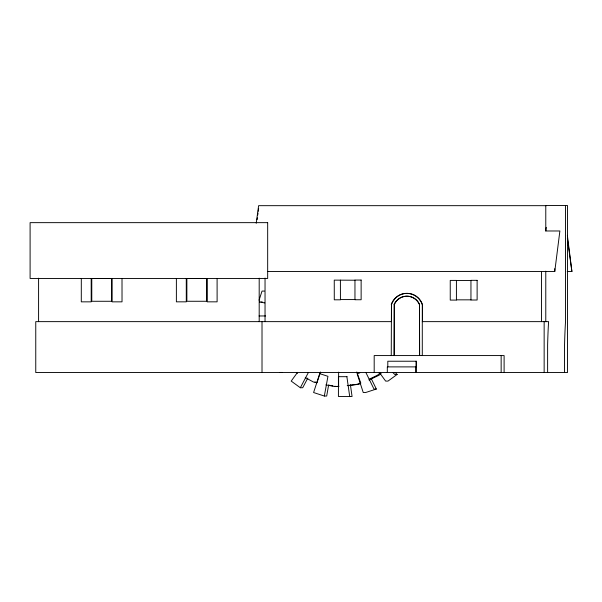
<?xml version="1.0" encoding="UTF-8"?>
<svg xmlns="http://www.w3.org/2000/svg" width="602" height="602" viewBox="0 0 602 602"><rect width="100%" height="100%" fill="white"/><g stroke="black" fill="none" stroke-linecap="round" stroke-linejoin="round"><path stroke-width="0.9" d="M256.226 223.282L258.619 205.673L546.398 205.673M257.107 219.625L257.363 217.773M257.739 214.989L257.995 213.138M258.243 211.287L258.619 208.503M267.92 271.525L554.758 271.525L559.883 230.98L545.781 230.98L546.27 227.353M319.7 373.707L313.597 392.534L324.327 396.033L327.947 376.325L319.895 373.707M328.564 385.288L326.698 396.033L324.327 396.033M259.078 300.18L262.028 291.075L264.391 291.075M317.096 382.338L320.46 371.983M297.538 372.36L291.202 381.096L300.338 387.748L308.39 372.48M307.788 378.101L302.701 387.748L300.338 387.748M380.238 372.841L377.424 375.257L369.116 379.23M381.119 373.451L379.004 375.257L369.034 380.02M395.236 372.487L397.132 374.452L387.997 381.096L385.634 381.096L379.298 372.36M360.688 382.834L357.264 384.257L347.226 385.581M360.553 383.542L358.845 384.257L347.888 385.701M357.332 373.707L359.748 372.916M371.148 378.432L376.34 389.042L365.61 392.534L363.239 392.534L357.137 373.707M339.009 386.273L334.923 386.567L325.87 384.881M567.197 271.525L571.9 271.525L567.362 235.329M354.984 280.223L334.26 280.126L334.283 299.811L340.431 299.811L340.401 280.126M456.414 280.502L470.975 280.502M340.431 299.57L354.984 299.57M456.414 299.841L470.975 299.841M391.255 355.571L391.451 304.665A16.352 16.314 -90 0 1 422.484 304.665L422.484 321.634M394.077 355.571L394.272 304.665A13.786 13.756 90 0 1 419.293 303.844M394.077 304.665A13.786 13.756 -90 0 1 419.466 304.665L419.662 355.571M391.255 304.665A16.352 16.314 -90 0 1 422.288 304.665L422.484 304.665M259.033 315.96L265.617 315.96M422.288 321.634L548.603 321.634A67.093 4.681 -90 0 0 547.617 345.112L547.617 372.54M280.065 372.435L282.436 372.435M297.155 373.157L297.554 373.157M397.132 374.452L394.762 374.452L392.865 372.487M338.617 376.679L347.083 376.679M360.809 383.203L356.775 371.983M336.894 386.567L334.689 386.228M376.34 389.042L373.97 389.042L365.986 372.713M260.907 301.835L262.69 302.144M259.432 301.986L264.79 302.926M328.353 385.054L332.883 385.89M314.914 381.969L316.72 382.398M316.938 382.834L313.341 381.969L305.244 377.559M350.402 384.776L352.072 396.477L338.422 396.477L338.422 376.679M346.88 376.679L349.702 396.477M567.362 238.159L571.9 271.525M565.526 205.523L565.526 321.634A67.093 4.681 90 0 0 564.541 345.112L564.541 372.54M554.758 268.695L554.758 271.525M545.781 230.98L545.781 205.523L567.505 205.523L567.505 372.54L35.759 372.54L35.759 321.634L391.451 321.634L391.451 304.665M545.781 271.178L545.781 321.634M544.148 321.634L544.148 372.54M541.529 271.562L541.529 321.634M504.107 372.54L504.107 355.571L374.188 355.571L374.188 372.54M501.15 355.571L501.15 372.54M422.288 304.665L422.288 355.571M419.466 304.665L419.466 355.571M416.509 372.54L416.509 361.23L387.801 361.23L387.801 366.889M416.012 361.23L416.012 366.889L387.312 366.889L387.312 372.54M415.523 366.889L415.523 372.54M394.272 304.665L394.272 355.571M338.617 372.141L338.617 386.665M265.038 278.049L265.038 321.634M262.013 321.634L262.013 372.54M259.191 278.177L259.191 321.634M217.096 278.448L217.111 301.835L207.201 301.835L207.201 278.448M186.274 278.448L186.289 301.835L176.378 301.835L176.378 278.448M122.01 278.455L122.025 301.843L112.115 301.843L112.115 278.455M91.188 278.455L91.203 301.843L81.293 301.843L81.308 278.455M38.588 278.177L38.588 321.634M267.672 222.65L30.1 222.65L30.1 278.455L267.672 278.455L267.672 222.65M111.573 278.523L91.775 278.523L91.775 301.278L111.573 301.278L111.573 278.523M206.667 278.523L186.868 278.523L186.868 301.271L206.667 301.271L206.667 278.523M361.132 280.058L354.962 280.058L354.962 299.743L361.132 299.743L361.132 280.058M477.123 280.329L470.952 280.329L470.952 300.014L477.123 300.014L477.123 280.329M456.414 280.404L450.243 280.404L450.243 300.089L456.414 300.089L456.414 280.404"/></g></svg>
